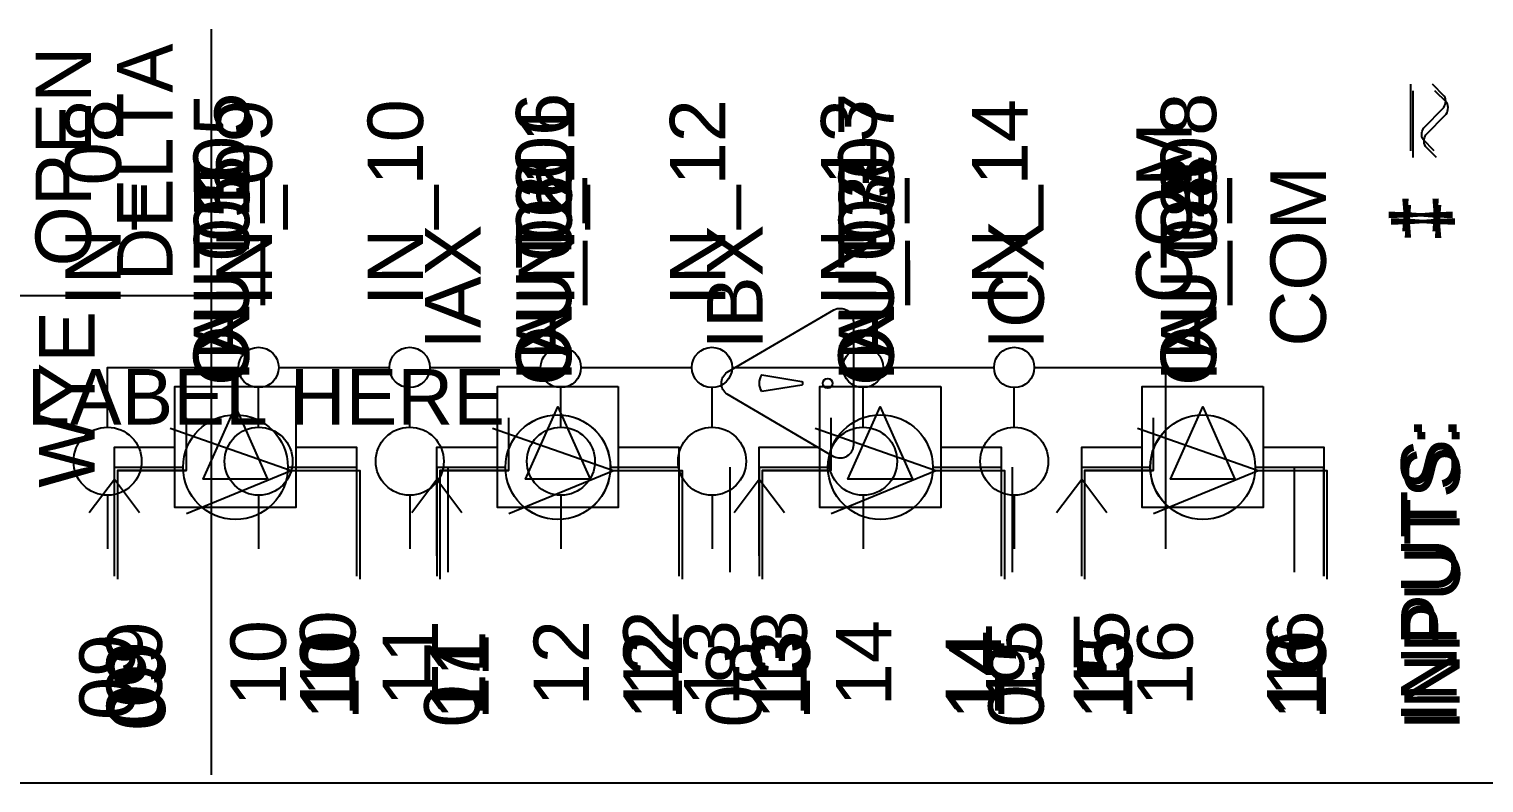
# Model space of a CAD drawing. Extents: x 1 to 23.8, y 0.2 to 17.
# Drawn here: x 12.352 to 14.157, y 3.175 to 4.11 of the extents above; entities that cross this region are included whole.
import ezdxf

# ---------------------------------------------------------------- set-up
doc = ezdxf.new("R2010")
doc.units = 0
doc.header["$MEASUREMENT"] = 0
for name, color, linetype in [('4_01__0-__EMPTY', 7, 'CONTINUOUS'), ('4_02__71___3__AVI', 7, 'CONTINUOUS'), ('4_03__73___3__ACI__3__AVI', 7, 'CONTINUOUS'), ('4_04__74___3__ACI__3__AVI', 7, 'CONTINUOUS'), ('4_05__1-___4__DI__4__DO__S', 7, 'CONTINUOUS'), ('4_06__B-___4__DI__4__DO__F', 7, 'CONTINUOUS'), ('4_07__C-___4__DI__3__DO', 7, 'CONTINUOUS'), ('4_08__2X___8__DO__STD_FORM', 7, 'CONTINUOUS'), ('4_09__2A___8__DO__STD_FORM', 7, 'CONTINUOUS'), ('4_10__2B___8__DO__STD__6__', 7, 'CONTINUOUS'), ('4_11__2C___8__DO__STD__2__', 7, 'CONTINUOUS'), ('4_12__3-___8__DI', 7, 'CONTINUOUS'), ('4_13__D-___14__DI', 7, 'CONTINUOUS'), ('4_14__5-___8__AI', 7, 'CONTINUOUS'), ('4_15__6-___4__AI__4__AO', 7, 'CONTINUOUS'), ('6_00_____DWG', 7, 'CONTINUOUS')]:
    doc.layers.add(name, color=color, linetype=linetype)
doc.styles.add('ARIAL', font='arial.ttf')

msp = doc.modelspace()

# ---------------------------------------------------------------- linework, layer by layer
at = {"layer": '4_02__71___3__AVI'}
for points in [[(12.578, 3.1847), (12.578, 4.1097)], [(10.522, 3.7793), (12.578, 3.7793)]]:
    msp.add_lwpolyline(points, dxfattribs=at)
for points in [[(13.2181, 3.684), (13.3504, 3.7615, -0.555022), (13.3747, 3.747), (13.3747, 3.5938, -0.555022), (13.3504, 3.5793), (13.2181, 3.6567, -0.531445)], [(13.2611, 3.66, -0.299493), (13.2611, 3.6808), (13.3107, 3.6727), (13.3113, 3.672), (13.3113, 3.6687), (13.3107, 3.6681), (13.2611, 3.66)]]:
    msp.add_lwpolyline(points, format="xyb", close=True, dxfattribs=at)
msp.add_circle((13.3427, 3.6704), 0.00597, dxfattribs=at)
at = {"layer": '4_03__73___3__ACI__3__AVI'}
for points in [[(12.578, 3.1847), (12.578, 4.1097)], [(10.522, 3.7793), (12.578, 3.7793)], [(12.8719, 3.4363), (12.8719, 3.5663)], [(13.2219, 3.4363), (13.2219, 3.5663)], [(13.5719, 3.4363), (13.5719, 3.5663)], [(13.9218, 3.4363), (13.9218, 3.5663)]]:
    msp.add_lwpolyline(points, dxfattribs=at)
at = {"layer": '4_04__74___3__ACI__3__AVI'}
for points in [[(12.578, 3.1847), (12.578, 4.1097)], [(10.522, 3.7793), (12.578, 3.7793)], [(12.8719, 3.4363), (12.8719, 3.5663)], [(13.2219, 3.4363), (13.2219, 3.5663)], [(13.5719, 3.4363), (13.5719, 3.5663)], [(13.9218, 3.4363), (13.9218, 3.5663)]]:
    msp.add_lwpolyline(points, dxfattribs=at)
at = {"layer": '4_05__1-___4__DI__4__DO__S'}
for points in [[(14.0692, 3.9503), (14.0692, 4.0333)], [(12.458, 3.4313), (12.458, 3.5663), (12.543, 3.5663)], [(12.673, 3.5663), (12.758, 3.5663), (12.758, 3.4313)], [(12.8581, 3.4313), (12.858, 3.5663), (12.943, 3.5663)], [(13.0731, 3.5663), (13.158, 3.5663), (13.158, 3.4313)], [(13.2581, 3.4313), (13.2581, 3.5663), (13.3431, 3.5663)], [(13.4731, 3.5663), (13.5581, 3.5663), (13.5581, 3.4313)], [(13.658, 3.4313), (13.658, 3.5663), (13.7432, 3.5663)], [(13.8732, 3.5663), (13.9582, 3.5663), (13.9582, 3.4313)]]:
    msp.add_lwpolyline(points, dxfattribs=at)
msp.add_lwpolyline([(14.0981, 3.9503), (14.0844, 3.9643, -0.328455), (14.0864, 3.9803), (14.1086, 4.0026, 0.339292), (14.1107, 4.0185), (14.0962, 4.0333)], format="xyb", dxfattribs=at)
for centre in [(12.608, 3.5663), (13.008, 3.5663), (13.4081, 3.5663), (13.8082, 3.5663)]:
    msp.add_circle(centre, 0.065, dxfattribs=at)
at = {"layer": '4_06__B-___4__DI__4__DO__F'}
for points in [[(14.0692, 3.9503), (14.0692, 4.0333)], [(12.458, 3.4313), (12.458, 3.5663), (12.543, 3.5663)], [(12.673, 3.5663), (12.758, 3.5663), (12.758, 3.4313)], [(12.8581, 3.4313), (12.858, 3.5663), (12.943, 3.5663)], [(13.0731, 3.5663), (13.158, 3.5663), (13.158, 3.4313)], [(13.2581, 3.4313), (13.2581, 3.5663), (13.3431, 3.5663)], [(13.4731, 3.5663), (13.5581, 3.5663), (13.5581, 3.4313)], [(13.658, 3.4313), (13.658, 3.5663), (13.7432, 3.5663)], [(13.8732, 3.5663), (13.9582, 3.5663), (13.9582, 3.4313)]]:
    msp.add_lwpolyline(points, dxfattribs=at)
msp.add_lwpolyline([(14.0981, 3.9503), (14.0844, 3.9643, -0.328455), (14.0864, 3.9803), (14.1086, 4.0026, 0.339292), (14.1107, 4.0185), (14.0962, 4.0333)], format="xyb", dxfattribs=at)
for centre in [(12.608, 3.5663), (13.0081, 3.5663), (13.4081, 3.5663), (13.808, 3.5663)]:
    msp.add_circle(centre, 0.065, dxfattribs=at)
at = {"layer": '4_07__C-___4__DI__3__DO'}
for points in [[(14.0692, 3.9503), (14.0692, 4.0333)], [(12.458, 3.4313), (12.458, 3.5663), (12.543, 3.5663)], [(12.673, 3.5663), (12.758, 3.5663), (12.758, 3.4313)], [(12.8581, 3.4313), (12.858, 3.5663), (12.943, 3.5663)], [(13.0731, 3.5663), (13.158, 3.5663), (13.158, 3.4313)], [(13.2581, 3.4313), (13.2581, 3.5663), (13.3431, 3.5663)], [(13.4731, 3.5663), (13.5581, 3.5663), (13.5581, 3.4313)], [(13.658, 3.4313), (13.658, 3.5663), (13.7432, 3.5663)], [(13.8732, 3.5663), (13.9582, 3.5663), (13.9582, 3.4313)]]:
    msp.add_lwpolyline(points, dxfattribs=at)
msp.add_lwpolyline([(14.0981, 3.9503), (14.0844, 3.9643, -0.328455), (14.0864, 3.9803), (14.1086, 4.0026, 0.339292), (14.1107, 4.0185), (14.0962, 4.0333)], format="xyb", dxfattribs=at)
for centre in [(12.608, 3.5663), (13.0081, 3.5663), (13.4081, 3.5663), (13.808, 3.5663)]:
    msp.add_circle(centre, 0.065, dxfattribs=at)
at = {"layer": '4_08__2X___8__DO__STD_FORM'}
for points in [[(12.462, 3.4274), (12.462, 3.5624), (12.5471, 3.5624)], [(12.5471, 3.5087), (12.6771, 3.5624), (12.7621, 3.5624), (12.7621, 3.4274)], [(12.8619, 3.4274), (12.8619, 3.5624), (12.947, 3.5624)], [(12.9471, 3.5087), (13.0771, 3.5624), (13.162, 3.5624), (13.162, 3.4274)], [(13.2619, 3.4274), (13.2619, 3.5624), (13.347, 3.5624)], [(13.3471, 3.5087), (13.477, 3.5624), (13.562, 3.5624), (13.562, 3.4274)], [(13.6619, 3.4274), (13.6619, 3.5624), (13.747, 3.5624)], [(13.747, 3.5087), (13.877, 3.5624), (13.962, 3.5624), (13.962, 3.4274)]]:
    msp.add_lwpolyline(points, dxfattribs=at)
at = {"layer": '4_09__2A___8__DO__STD_FORM'}
for points in [[(12.462, 3.4274), (12.462, 3.5625), (12.462, 3.5625), (12.5471, 3.5625), (12.5471, 3.6274)], [(12.5271, 3.6149), (12.6771, 3.5624), (12.7621, 3.5624), (12.7621, 3.4275)], [(12.8619, 3.4274), (12.8619, 3.5625), (12.8619, 3.5625), (12.947, 3.5625), (12.947, 3.6274)], [(12.927, 3.6149), (13.0771, 3.5624), (13.162, 3.5624), (13.162, 3.4275)], [(13.2619, 3.4274), (13.2619, 3.5625), (13.2619, 3.5625), (13.347, 3.5625), (13.347, 3.6274)], [(13.327, 3.6149), (13.477, 3.5624), (13.562, 3.5624), (13.562, 3.4275)], [(13.6619, 3.4274), (13.6619, 3.5625), (13.6619, 3.5625), (13.747, 3.5625), (13.747, 3.6274)], [(13.727, 3.6149), (13.877, 3.5624), (13.962, 3.5624), (13.962, 3.4275)]]:
    msp.add_lwpolyline(points, dxfattribs=at)
at = {"layer": '4_10__2B___8__DO__STD__6__'}
for points in [[(13.2619, 3.4274), (13.2619, 3.5625), (13.2619, 3.5625), (13.347, 3.5625), (13.347, 3.6274)], [(13.327, 3.6149), (13.477, 3.5624), (13.562, 3.5624), (13.562, 3.4275)], [(13.6619, 3.4274), (13.6619, 3.5625), (13.6619, 3.5625), (13.747, 3.5625), (13.747, 3.6274)], [(13.727, 3.6149), (13.877, 3.5624), (13.962, 3.5624), (13.962, 3.4275)], [(12.462, 3.4274), (12.462, 3.5624), (12.5471, 3.5624)], [(12.5471, 3.5087), (12.6771, 3.5624), (12.7621, 3.5624), (12.7621, 3.4274)], [(12.8619, 3.4274), (12.8619, 3.5624), (12.947, 3.5624)], [(12.9471, 3.5087), (13.0771, 3.5624), (13.162, 3.5624), (13.162, 3.4274)]]:
    msp.add_lwpolyline(points, dxfattribs=at)
at = {"layer": '4_11__2C___8__DO__STD__2__'}
for points in [[(12.462, 3.4274), (12.462, 3.5625), (12.462, 3.5625), (12.5471, 3.5625), (12.5471, 3.6274)], [(12.5271, 3.6149), (12.6771, 3.5624), (12.7621, 3.5624), (12.7621, 3.4275)], [(12.8619, 3.4274), (12.8619, 3.5625), (12.8619, 3.5625), (12.947, 3.5625), (12.947, 3.6274)], [(12.927, 3.6149), (13.0771, 3.5624), (13.162, 3.5624), (13.162, 3.4275)], [(13.2619, 3.4274), (13.2619, 3.5625), (13.2619, 3.5625), (13.347, 3.5625), (13.347, 3.6274)], [(13.327, 3.6149), (13.477, 3.5624), (13.562, 3.5624), (13.562, 3.4275)], [(13.6619, 3.4274), (13.6619, 3.5625), (13.6619, 3.5625), (13.747, 3.5625), (13.747, 3.6274)], [(13.727, 3.6149), (13.877, 3.5624), (13.962, 3.5624), (13.962, 3.4275)]]:
    msp.add_lwpolyline(points, dxfattribs=at)
at = {"layer": '4_12__3-___8__DI'}
for points in [[(14.0692, 3.9503), (14.0692, 4.0333)], [(12.458, 3.4313), (12.4579, 3.5663), (12.5429, 3.5663)], [(12.6729, 3.5663), (12.7579, 3.5663), (12.7579, 3.4313)], [(12.8581, 3.4313), (12.858, 3.5663), (12.943, 3.5663)], [(13.0731, 3.5663), (13.158, 3.5663), (13.158, 3.4313)], [(13.2581, 3.4313), (13.2581, 3.5663), (13.3431, 3.5663)], [(13.4731, 3.5663), (13.5581, 3.5663), (13.5581, 3.4313)], [(13.658, 3.4313), (13.6579, 3.5663), (13.7429, 3.5663)], [(13.873, 3.5663), (13.9579, 3.5663), (13.9579, 3.4313)]]:
    msp.add_lwpolyline(points, dxfattribs=at)
msp.add_lwpolyline([(14.0981, 3.9503), (14.0844, 3.9643, -0.328455), (14.0864, 3.9803), (14.1086, 4.0026, 0.339292), (14.1107, 4.0185), (14.0962, 4.0333)], format="xyb", dxfattribs=at)
for centre in [(12.608, 3.5663), (13.0081, 3.5663), (13.4081, 3.5663), (13.808, 3.5663)]:
    msp.add_circle(centre, 0.065, dxfattribs=at)
at = {"layer": '4_13__D-___14__DI'}
for points in [[(14.0662, 3.9586), (14.0662, 4.0415)], [(12.4492, 3.6159), (12.4492, 3.69), (12.6116, 3.69)], [(12.6616, 3.69), (12.7991, 3.69)], [(12.8491, 3.69), (12.9866, 3.69)], [(13.0366, 3.69), (13.1741, 3.69)], [(13.2241, 3.69), (13.3616, 3.69)], [(13.4116, 3.69), (13.5491, 3.69)], [(13.5991, 3.69), (13.7617, 3.69), (13.7617, 3.465)], [(12.6367, 3.6159), (12.6367, 3.665)], [(12.8242, 3.6159), (12.8242, 3.665)], [(13.0117, 3.6159), (13.0117, 3.665)], [(13.1992, 3.6159), (13.1992, 3.665)], [(13.3867, 3.6159), (13.3867, 3.665)], [(13.5742, 3.6159), (13.5742, 3.665)], [(12.4492, 3.5314), (12.4492, 3.465)], [(12.6367, 3.5314), (12.6367, 3.465)], [(12.8242, 3.5314), (12.8242, 3.465)], [(13.0117, 3.5314), (13.0117, 3.465)], [(13.1992, 3.5314), (13.1992, 3.465)], [(13.3867, 3.5314), (13.3867, 3.465)], [(13.5742, 3.5314), (13.5742, 3.465)]]:
    msp.add_lwpolyline(points, dxfattribs=at)
msp.add_lwpolyline([(14.0952, 3.9586), (14.0814, 3.9726, -0.328455), (14.0835, 3.9885), (14.1057, 4.0108, 0.339292), (14.1077, 4.0267), (14.0932, 4.0415)], format="xyb", dxfattribs=at)
for centre, radius in [((12.6366, 3.69), 0.025), ((12.8241, 3.69), 0.025), ((13.0116, 3.69), 0.025), ((13.1991, 3.69), 0.025), ((13.3866, 3.69), 0.025), ((13.5741, 3.69), 0.025), ((12.4492, 3.5737), 0.0422), ((12.6367, 3.5737), 0.0422), ((12.8242, 3.5737), 0.0422), ((13.0117, 3.5737), 0.0422), ((13.1992, 3.5737), 0.0422), ((13.3867, 3.5737), 0.0422), ((13.5742, 3.5737), 0.0422)]:
    msp.add_circle(centre, radius, dxfattribs=at)
at = {"layer": '4_14__5-___8__AI'}
for points in [[(12.6828, 3.6663), (12.6828, 3.5163), (12.5328, 3.5163), (12.5328, 3.6663), (12.6828, 3.6663)], [(13.0829, 3.6663), (13.0829, 3.5163), (12.9329, 3.5163), (12.9329, 3.6663), (13.0829, 3.6663)], [(13.4829, 3.6663), (13.4829, 3.5163), (13.333, 3.5163), (13.333, 3.6663), (13.4829, 3.6663)], [(13.883, 3.6663), (13.883, 3.5163), (13.733, 3.5163), (13.733, 3.6663), (13.883, 3.6663)], [(12.6478, 3.5513), (12.5678, 3.5513), (12.6078, 3.6413), (12.6478, 3.5513)], [(13.0479, 3.5513), (12.9679, 3.5513), (13.0079, 3.6413), (13.0479, 3.5513)], [(13.4479, 3.5513), (13.3679, 3.5513), (13.4079, 3.6413), (13.4479, 3.5513)], [(13.848, 3.5513), (13.768, 3.5513), (13.808, 3.6413), (13.848, 3.5513)], [(12.4578, 3.4563), (12.4578, 3.5913), (12.5328, 3.5913)], [(12.6828, 3.5913), (12.7579, 3.5913), (12.7579, 3.4563)], [(12.8578, 3.4563), (12.8578, 3.5913), (12.9329, 3.5913)], [(13.0829, 3.5913), (13.158, 3.5913), (13.158, 3.4563)], [(13.2579, 3.4563), (13.2579, 3.5913), (13.3329, 3.5913)], [(13.483, 3.5913), (13.5581, 3.5913), (13.5581, 3.4563)], [(13.6579, 3.4563), (13.6579, 3.5913), (13.733, 3.5913)], [(13.883, 3.5913), (13.9581, 3.5913), (13.9581, 3.4563)], [(12.4266, 3.5101), (12.4578, 3.5513), (12.489, 3.5101)], [(12.8266, 3.5101), (12.8578, 3.5513), (12.889, 3.5101)], [(13.2267, 3.5101), (13.2579, 3.5513), (13.2891, 3.5101)], [(13.6267, 3.5101), (13.658, 3.5513), (13.6892, 3.5101)]]:
    msp.add_lwpolyline(points, dxfattribs=at)
at = {"layer": '4_15__6-___4__AI__4__AO'}
for points in [[(12.6828, 3.6663), (12.6828, 3.5163), (12.5328, 3.5163), (12.5328, 3.6663), (12.6828, 3.6663)], [(13.0829, 3.6663), (13.0829, 3.5163), (12.9329, 3.5163), (12.9329, 3.6663), (13.0829, 3.6663)], [(13.4829, 3.6663), (13.4829, 3.5163), (13.333, 3.5163), (13.333, 3.6663), (13.4829, 3.6663)], [(13.883, 3.6663), (13.883, 3.5163), (13.733, 3.5163), (13.733, 3.6663), (13.883, 3.6663)], [(12.6478, 3.5513), (12.5678, 3.5513), (12.6078, 3.6413), (12.6478, 3.5513)], [(13.0479, 3.5513), (12.9679, 3.5513), (13.0079, 3.6413), (13.0479, 3.5513)], [(13.4479, 3.5513), (13.3679, 3.5513), (13.4079, 3.6413), (13.4479, 3.5513)], [(13.848, 3.5513), (13.768, 3.5513), (13.808, 3.6413), (13.848, 3.5513)], [(12.4578, 3.4563), (12.4578, 3.5913), (12.5328, 3.5913)], [(12.6828, 3.5913), (12.7579, 3.5913), (12.7579, 3.4563)], [(12.8578, 3.4563), (12.8578, 3.5913), (12.9329, 3.5913)], [(13.0829, 3.5913), (13.158, 3.5913), (13.158, 3.4563)], [(13.2579, 3.4563), (13.2579, 3.5913), (13.3329, 3.5913)], [(13.483, 3.5913), (13.5581, 3.5913), (13.5581, 3.4563)], [(13.6579, 3.4563), (13.6579, 3.5913), (13.733, 3.5913)], [(13.883, 3.5913), (13.9581, 3.5913), (13.9581, 3.4563)], [(12.4266, 3.5101), (12.4578, 3.5513), (12.489, 3.5101)], [(12.8266, 3.5101), (12.8578, 3.5513), (12.889, 3.5101)], [(13.2267, 3.5101), (13.2579, 3.5513), (13.2891, 3.5101)], [(13.6267, 3.5101), (13.658, 3.5513), (13.6892, 3.5101)]]:
    msp.add_lwpolyline(points, dxfattribs=at)
at = {"layer": '6_00_____DWG'}
msp.add_lwpolyline([(10.5118, 3.1747), (14.3818, 3.1747)], dxfattribs=at)

# ---------------------------------------------------------------- texts
at = {"layer": '4_01__0-__EMPTY', "style": 'ARIAL'}
msp.add_text('PLACE EXPANSION CARD LABEL HERE', height=0.068833, dxfattribs=at).set_placement((11.1201, 3.6192))
at = {"layer": '4_02__71___3__AVI', "style": 'ARIAL'}
for s, p in [('OPEN', (12.4287, 3.8153)), ('WYE', (12.4331, 3.5409))]:
    msp.add_text(s, height=0.06883, rotation=90, dxfattribs=at).set_placement(p)
at = {"layer": '4_02__71___3__AVI', "style": 'ARIAL', "width": 0.95}
msp.add_text('DELTA', height=0.06883, rotation=90, dxfattribs=at).set_placement((12.5299, 3.7974))
at = {"layer": '4_03__73___3__ACI__3__AVI', "style": 'ARIAL'}
for s, p in [('OPEN', (12.4287, 3.8153)), ('COM', (13.9608, 3.7158)), ('IAX', (12.912, 3.7122)), ('IBX', (13.2619, 3.7122)), ('ICX', (13.6108, 3.7122)), ('WYE', (12.4331, 3.5409)), ('10', (13.9608, 3.2568)), ('07', (12.9109, 3.2434)), ('08', (13.2608, 3.2434)), ('09', (13.6108, 3.2434))]:
    msp.add_text(s, height=0.06883, rotation=90, dxfattribs=at).set_placement(p)
at = {"layer": '4_03__73___3__ACI__3__AVI', "style": 'ARIAL', "width": 0.95}
msp.add_text('DELTA', height=0.06883, rotation=90, dxfattribs=at).set_placement((12.5299, 3.7974))
at = {"layer": '4_04__74___3__ACI__3__AVI', "style": 'ARIAL'}
for s, p in [('OPEN', (12.4287, 3.8153)), ('COM', (13.9608, 3.7158)), ('IAX', (12.912, 3.7122)), ('IBX', (13.2619, 3.7122)), ('ICX', (13.6108, 3.7122)), ('WYE', (12.4331, 3.5409)), ('10', (13.9608, 3.2568)), ('07', (12.9109, 3.2434)), ('08', (13.2608, 3.2434)), ('09', (13.6108, 3.2434))]:
    msp.add_text(s, height=0.06883, rotation=90, dxfattribs=at).set_placement(p)
at = {"layer": '4_04__74___3__ACI__3__AVI', "style": 'ARIAL', "width": 0.95}
msp.add_text('DELTA', height=0.06883, rotation=90, dxfattribs=at).set_placement((12.5299, 3.7974))
at = {"layer": '4_05__1-___4__DI__4__DO__S', "style": 'ARIAL'}
for s, height, p in [('IN_01', 0.06883, (12.6252, 3.6722)), ('IN_02', 0.06883, (13.0252, 3.6722)), ('IN_03', 0.06883, (13.4252, 3.6722)), ('IN_04', 0.06883, (13.8252, 3.6722)), ('‡', 0.0688, (14.1141, 3.8444)), ('INPUTS:', 0.06883, (14.127, 3.2395)), ('10', 0.06883, (12.7569, 3.2568)), ('11', 0.06883, (12.918, 3.2568)), ('12', 0.06883, (13.158, 3.2568)), ('13', 0.06883, (13.3168, 3.2568)), ('14', 0.06883, (13.5579, 3.2568)), ('15', 0.06883, (13.7168, 3.2568)), ('16', 0.06883, (13.9568, 3.2568)), ('09', 0.06883, (12.5169, 3.2434))]:
    msp.add_text(s, height=height, rotation=90, dxfattribs=at).set_placement(p)
at = {"layer": '4_06__B-___4__DI__4__DO__F', "style": 'ARIAL'}
for s, height, p in [('IN_01', 0.06883, (12.6252, 3.6722)), ('IN_02', 0.06883, (13.0252, 3.6722)), ('IN_03', 0.06883, (13.4252, 3.6722)), ('IN_04', 0.06883, (13.8252, 3.6722)), ('‡', 0.0688, (14.1141, 3.8444)), ('INPUTS:', 0.06883, (14.127, 3.2395)), ('10', 0.06883, (12.7569, 3.2568)), ('11', 0.06883, (12.918, 3.2568)), ('12', 0.06883, (13.158, 3.2568)), ('13', 0.06883, (13.3168, 3.2568)), ('14', 0.06883, (13.5579, 3.2568)), ('15', 0.06883, (13.7168, 3.2568)), ('16', 0.06883, (13.9568, 3.2568)), ('09', 0.06883, (12.5169, 3.2434))]:
    msp.add_text(s, height=height, rotation=90, dxfattribs=at).set_placement(p)
at = {"layer": '4_07__C-___4__DI__3__DO', "style": 'ARIAL'}
for s, height, p in [('IN_01', 0.06883, (12.6252, 3.6722)), ('IN_02', 0.06883, (13.0252, 3.6722)), ('IN_03', 0.06883, (13.4252, 3.6722)), ('IN_04', 0.06883, (13.8252, 3.6722)), ('‡', 0.0688, (14.1141, 3.8444)), ('INPUTS:', 0.06883, (14.127, 3.2395)), ('10', 0.06883, (12.7569, 3.2568)), ('11', 0.06883, (12.918, 3.2568)), ('12', 0.06883, (13.158, 3.2568)), ('13', 0.06883, (13.3168, 3.2568)), ('14', 0.06883, (13.5579, 3.2568)), ('15', 0.06883, (13.7168, 3.2568)), ('16', 0.06883, (13.9568, 3.2568)), ('09', 0.06883, (12.5169, 3.2434))]:
    msp.add_text(s, height=height, rotation=90, dxfattribs=at).set_placement(p)
at = {"layer": '4_08__2X___8__DO__STD_FORM', "style": 'ARIAL'}
for s, p in [('OUT_05', (12.6247, 3.6674)), ('OUT_06', (13.0247, 3.6674)), ('OUT_07', (13.4247, 3.6674)), ('OUT_08', (13.8247, 3.6674)), ('09', (12.5208, 3.2395)), ('10', (12.7609, 3.2529)), ('11', (12.922, 3.2529)), ('12', (13.1619, 3.2529)), ('13', (13.3208, 3.2529)), ('14', (13.5619, 3.2529)), ('15', (13.7208, 3.2529)), ('16', (13.9608, 3.2529))]:
    msp.add_text(s, height=0.06883, rotation=90, dxfattribs=at).set_placement(p)
at = {"layer": '4_09__2A___8__DO__STD_FORM', "style": 'ARIAL'}
for s, p in [('OUT_05', (12.6247, 3.6674)), ('OUT_06', (13.0247, 3.6674)), ('OUT_07', (13.4247, 3.6674)), ('OUT_08', (13.8247, 3.6674)), ('09', (12.5208, 3.2395)), ('10', (12.7609, 3.2529)), ('11', (12.922, 3.2529)), ('12', (13.1619, 3.2529)), ('13', (13.3208, 3.2529)), ('14', (13.5619, 3.2529)), ('15', (13.7208, 3.2529)), ('16', (13.9608, 3.2529))]:
    msp.add_text(s, height=0.06883, rotation=90, dxfattribs=at).set_placement(p)
at = {"layer": '4_10__2B___8__DO__STD__6__', "style": 'ARIAL'}
for s, p in [('OUT_05', (12.6247, 3.6674)), ('OUT_06', (13.0247, 3.6674)), ('OUT_07', (13.4247, 3.6674)), ('OUT_08', (13.8247, 3.6674)), ('09', (12.5208, 3.2395)), ('10', (12.7609, 3.2529)), ('11', (12.922, 3.2529)), ('12', (13.1619, 3.2529)), ('13', (13.3208, 3.2529)), ('14', (13.5619, 3.2529)), ('15', (13.7208, 3.2529)), ('16', (13.9608, 3.2529))]:
    msp.add_text(s, height=0.06883, rotation=90, dxfattribs=at).set_placement(p)
at = {"layer": '4_11__2C___8__DO__STD__2__', "style": 'ARIAL'}
for s, p in [('OUT_05', (12.6247, 3.6674)), ('OUT_06', (13.0247, 3.6674)), ('OUT_07', (13.4247, 3.6674)), ('OUT_08', (13.8247, 3.6674)), ('09', (12.5208, 3.2395)), ('10', (12.7609, 3.2529)), ('11', (12.922, 3.2529)), ('12', (13.1619, 3.2529)), ('13', (13.3208, 3.2529)), ('14', (13.5619, 3.2529)), ('15', (13.7208, 3.2529)), ('16', (13.9608, 3.2529))]:
    msp.add_text(s, height=0.06883, rotation=90, dxfattribs=at).set_placement(p)
at = {"layer": '4_12__3-___8__DI', "style": 'ARIAL'}
for s, height, p in [('IN_05', 0.06883, (12.6252, 3.6722)), ('IN_06', 0.06883, (13.0252, 3.6722)), ('IN_07', 0.06883, (13.4251, 3.6722)), ('IN_08', 0.06883, (13.8252, 3.6722)), ('‡', 0.0688, (14.1141, 3.8444)), ('INPUTS:', 0.06883, (14.127, 3.2395)), ('10', 0.06883, (12.7569, 3.2568)), ('11', 0.06883, (12.918, 3.2568)), ('12', 0.06883, (13.158, 3.2568)), ('13', 0.06883, (13.3168, 3.2568)), ('14', 0.06883, (13.5579, 3.2568)), ('15', 0.06883, (13.7168, 3.2568)), ('16', 0.06883, (13.9568, 3.2568)), ('09', 0.06883, (12.5169, 3.2434))]:
    msp.add_text(s, height=height, rotation=90, dxfattribs=at).set_placement(p)
at = {"layer": '4_13__D-___14__DI', "style": 'ARIAL'}
for s, height, p in [('IN_08', 0.06883, (12.4657, 3.7662)), ('IN_09', 0.06883, (12.6532, 3.7662)), ('IN_10', 0.06883, (12.8407, 3.7662)), ('IN_11', 0.06883, (13.0282, 3.7662)), ('IN_12', 0.06883, (13.2157, 3.7662)), ('IN_13', 0.06883, (13.4032, 3.7662)), ('IN_14', 0.06883, (13.5907, 3.7662)), ('COM', 0.06883, (13.7944, 3.7698)), ('‡', 0.0688, (14.1111, 3.8526)), ('INPUTS:', 0.06883, (14.1229, 3.2488)), ('10', 0.06883, (12.6705, 3.2697)), ('11', 0.06883, (12.8592, 3.2697)), ('12', 0.06883, (13.0467, 3.2697)), ('13', 0.06883, (13.2331, 3.2697)), ('14', 0.06883, (13.4217, 3.2697)), ('15', 0.06883, (13.608, 3.2697)), ('16', 0.06883, (13.7956, 3.2697)), ('09', 0.06883, (12.4831, 3.2527))]:
    msp.add_text(s, height=height, rotation=90, dxfattribs=at).set_placement(p)
at = {"layer": '4_14__5-___8__AI', "style": 'ARIAL'}
for s, p in [('AI_05', (12.6251, 3.7017)), ('AI_06', (13.0252, 3.7017)), ('AI_07', (13.4251, 3.7017)), ('AI_08', (13.8251, 3.7017)), ('10', (12.7568, 3.2817)), ('11', (12.918, 3.2817)), ('12', (13.1579, 3.2817)), ('13', (13.3168, 3.2817)), ('14', (13.5579, 3.2817)), ('15', (13.7168, 3.2817)), ('16', (13.9568, 3.2817)), ('09', (12.5168, 3.2683))]:
    msp.add_text(s, height=0.06883, rotation=90, dxfattribs=at).set_placement(p)
at = {"layer": '4_15__6-___4__AI__4__AO', "style": 'ARIAL'}
for s, p in [('AI_01', (12.6251, 3.7017)), ('AI_02', (13.0251, 3.7017)), ('AI_03', (13.4251, 3.7017)), ('AI_04', (13.8251, 3.7017)), ('10', (12.7568, 3.2817)), ('11', (12.918, 3.2817)), ('12', (13.1579, 3.2817)), ('13', (13.3168, 3.2817)), ('14', (13.5579, 3.2817)), ('15', (13.7168, 3.2817)), ('16', (13.9568, 3.2817)), ('09', (12.5168, 3.2683))]:
    msp.add_text(s, height=0.06883, rotation=90, dxfattribs=at).set_placement(p)

doc.saveas('drawing.dxf')
